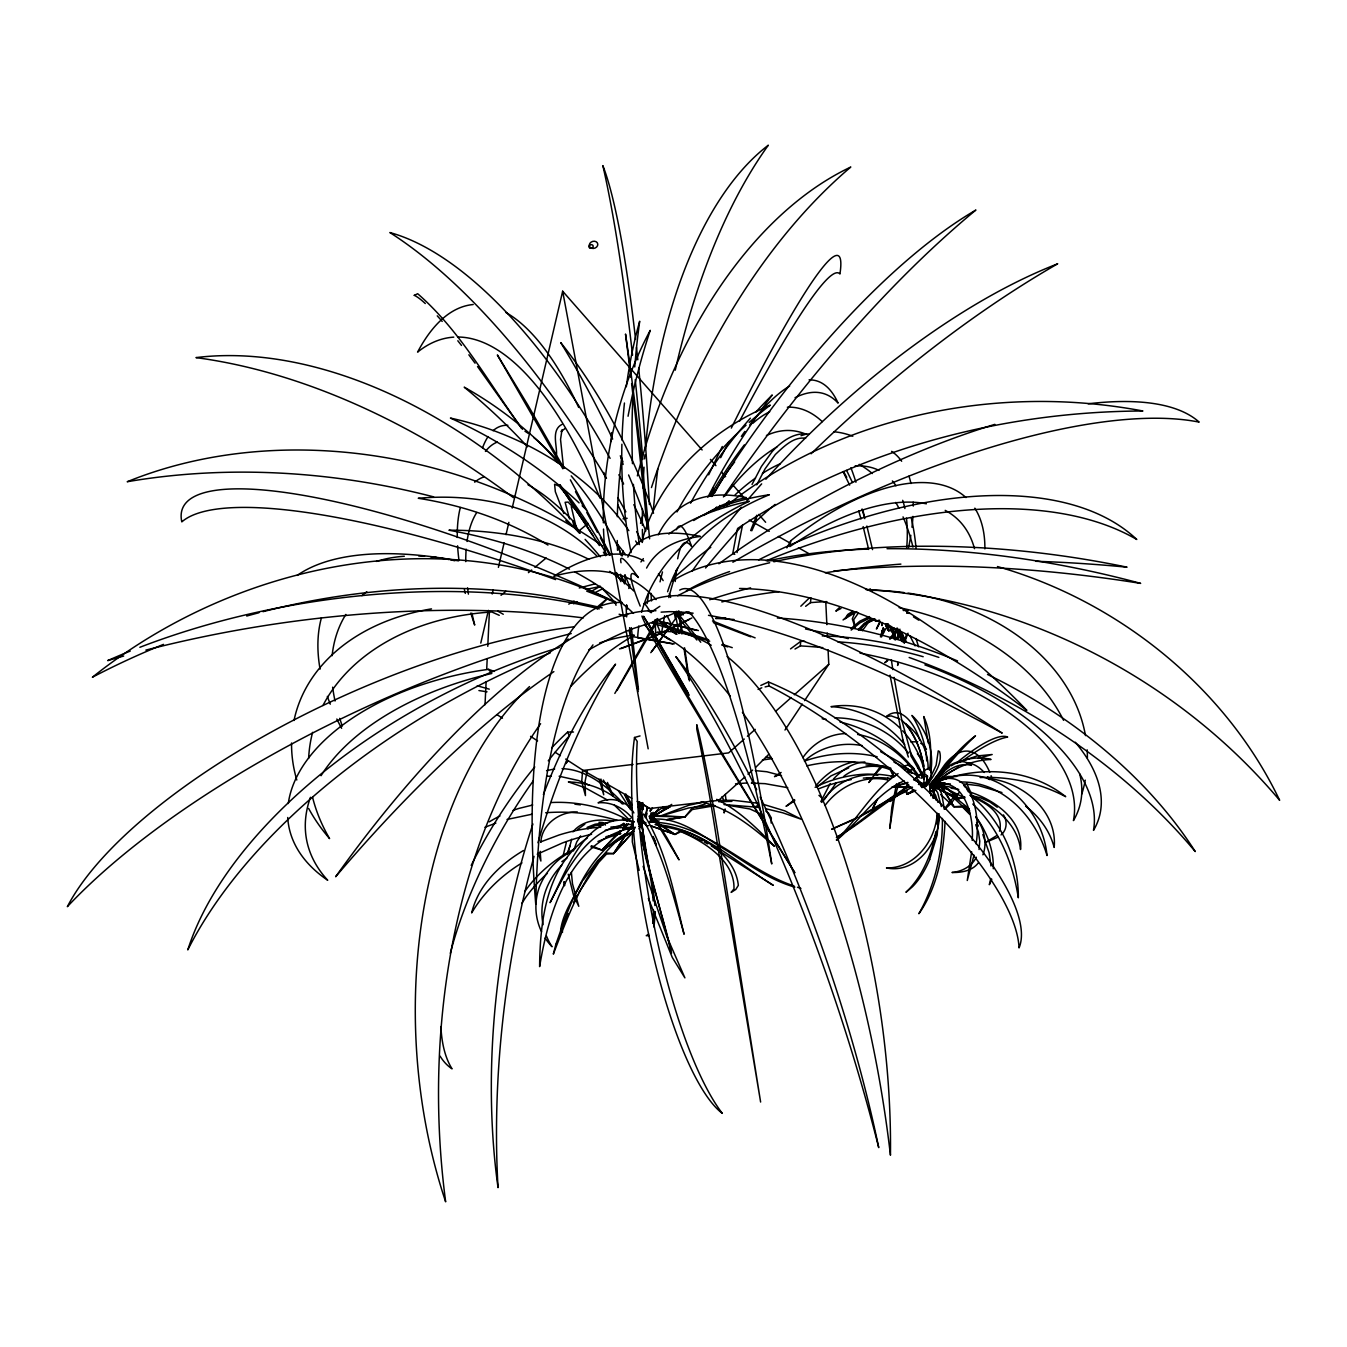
<?xml version="1.0" encoding="UTF-8"?>
<svg xmlns="http://www.w3.org/2000/svg" width="1347" height="1347" viewBox="0 0 1347 1347"><rect width="100%" height="100%" fill="white"/><g stroke="black" fill="none" stroke-linecap="round" stroke-linejoin="round"><path stroke-width="1.5" d="M637.518 820.71C643.597 837.059 641.458 809.278 638.646 806.752M928.1 769.002C928.437 751.306 919.614 733.778 905.235 723.474C916.078 737.23 922.863 754.219 923.991 771.713M726.201 801.297L725.292 794.41M899.931 629.167L897.994 638.764M653.581 910.235L652.706 923.436M939.027 813.689L937.158 835.089L929.666 859.437M993.295 868.764C993.884 850.058 986.795 831.486 975.699 816.619M655.299 911.616L654.002 927.056M771.141 823.034L771.326 817.949L768.565 813.15L765.736 810.995M485.021 704.734L486.115 681.784M486.705 669.274L487.193 658.835M487.782 646.324L489.348 612.952M937.041 824.044L937.529 813.335M939.263 815.928C939.347 842.868 915.825 874.068 886.478 867.939C914.461 868.63 935.306 840.932 937.057 814.851M976.053 843.879C980.7 818.723 973.561 764.355 935.508 781.799L933.319 798.098M923.84 786.917L924.143 773.397M945.072 821.333C943.439 853.308 937.731 887.067 918.89 913.721C935.188 884.979 942.816 851.371 942.395 818.437M794.999 649.018L800.337 645.92L800.674 641.391A213.466 111.296 11.9 0 1 804.647 641.239M642.384 808.251L642.822 802.576M897.86 662.539L897.624 665.469L898.095 662.488M724.45 809.614L724.147 812.982L725.157 808.975M979.05 849.502L979.774 841.202L978.444 832.076L975.733 824.701M971.642 851.759L967.264 880.5L974.016 855.109M642.199 804.597L641.896 817.326M805.641 606.302L810.473 602.648L810.961 597.849M711.839 496.521L712.512 490.342M540.787 842.363C541.864 823.926 559.729 811.618 577.291 811.921M933.117 798.114L934.65 783.87C965.294 777.758 974.201 817.36 972.18 840.393M640.482 826.25L641.593 816.248L638.242 806.617M643.142 804.58L642.603 809.547L642.098 805.489M563.265 855.177L566.38 842.33M882.352 622.516L882.016 625.665L882.336 622.853M930.726 772.134C934.296 751.66 927.123 729.687 911.936 715.442C920.624 728.996 925.911 744.807 926.719 760.92M887.825 778.01L887.606 779.93A60.312 52.516 -47.3 0 0 825.038 805.439M929.531 770.181C931.669 752.266 931.265 733.273 923.789 716.553L928.268 742.988M751.778 530.819L756.037 521.34L756.761 515.244L750.633 530.566M881.595 636.946L883.026 628.241M927.628 776.141L925.911 785.015M568.097 852.786L571.7 839.198M881.443 636.407L882.554 629.857M647.166 603.507L648.631 593.438M645.6 817.174L647.217 808.065M926.467 782.556L926.989 779.037M965.967 497.548A206.512 102.204 -46.6 0 0 790.79 540.736L789.898 546.562A227.003 111.986 -46.2 0 1 926.366 503.795M645.331 817.578L647.166 807.493M562.019 429.845L560.537 439.425L563.517 467.746M935.862 831.638C931.619 853.914 922.746 876.476 905.942 892.303L912.357 886.848A59.521 28.253 -73.9 0 0 929.716 859.487M734.755 554.375L732.802 553.314L737.314 529.27M737.095 552.556L742.5 525.212A576.971 225.404 -44.9 0 0 708.135 564.831L705.592 567.996M906.379 634.555L904.191 643.176L908.013 633.225M582.594 770.501L581.719 781.748L585.44 795.589L585.036 781.731L587.191 771.158M929.615 788.82L930.289 790.74A2.34 2.037 89.1 0 0 931.552 791.11L932.865 789.78L932.124 788.264A2.34 2.037 89 0 0 930.861 787.894L930.087 788.18M641.627 822.125L642.199 815.507L643.647 814.009C666.226 849.502 674.005 893.667 684.091 934.262C673.298 896.109 663.818 856.423 644.27 821.636L642.586 820.879L641.509 822.36L651.78 885.551L653.177 900.924M999.491 831.183C1004.256 814.497 986.307 801.936 972.382 797.626M926.904 784.611L928.049 779.357M990.752 878.564L989.338 884.693L991.813 879.221M480.778 643.091L488.405 610.359M492.211 593.993L493.154 589.902M498.39 567.39L504.115 542.841M506.017 534.658L508.863 522.383M512.197 508.072L562.659 291.221L702.124 449.965M646.038 817.158L647.048 813.302M718.692 509.452L719.786 505.445M885.669 626.22L886.259 624.065M880.45 636.912L883.278 627.736M897.287 639.152L898.651 630.11M920.91 785.638L929.632 780.199L931.097 775.316L930.811 768.969L929.009 768.278L925.978 769.541L915.893 777.926M896.546 783.853L891.798 807.56L889.811 828.456L894.206 799.411L898.92 783.045M820.828 801.633L830.173 783.55M880.702 636.255L882.857 629.655M927.056 784.628L928.975 779.408M573.468 850.934L576.802 841.841L580.658 835.881M566.885 854.284L570.084 845.663M564.965 920.641L562.103 929.262L562.507 932.259L560.605 930.457C562.878 912.795 574.075 897.355 582.089 881.78M982.906 854.823C987.671 842.431 983.815 827.715 975.851 817.477M896.681 629.352L889.559 638.899M888.33 624.132L885.265 630.076M565.555 919.159L568.131 913.485M860.8 630.345C862.855 624.638 867.838 619.485 874.152 619.149L875.718 621.186L879.069 620.445M862.349 630.733L868.461 622.263L874.186 619.704L875.718 621.186L879.692 620.293M933.218 782.994L930.861 787.894L929.986 784.358L947.412 763.665A62.619 17.09 -52.8 0 1 975.497 735.849A98.483 26.57 -52.8 0 0 948.086 765.18L930.592 785.267L936.434 790.622M876.846 799.815L872.805 808.234L877.554 799.158M884.541 628.881L881.157 635.818M879.81 621.523L876.409 629.032L879.743 623.072M752.047 484.449L761.409 466.483L772.134 451.615M756.728 484.853L765.029 468.924L775.35 454.511C784.341 445.958 794.073 436.428 805.607 438.297M573.418 902.658L577.812 894.357M561.851 430.501L561.059 431.596L565.016 428.548M786.867 547.892L790.79 540.736M614.838 693.419L657.403 618.526M955.73 794.376L944.331 809.008M617.01 690.54L657.639 620.613L633.124 628.561A640.549 202.825 -55.9 0 0 588.639 649.978M578.705 892.707L598.758 862.366L606.487 854.099L613.609 853.56L633.78 831.251M927.409 784.089L936.148 765.197L938.253 750.835L939.617 751.693C942.967 763.631 933.538 775.367 927.561 785.032M882.874 634.168L884.474 631.44M635.346 827.243L632.4 832.16L632.315 841.892L639.152 870.347M824.162 799.849L836.268 782.893M959.232 792.44L951.15 803.368L945.358 808.705M854.655 613.323L852.297 618.879L855.328 628.274L853.712 619.637L858.443 612.902M633.662 831.267L613.609 853.56L632.955 824.415C589.329 823.556 566.986 869.371 550.064 902.692C566.733 870.111 586.77 809.496 633.982 821.687L613.609 853.56L605.948 852.954L597.496 860.817L583.15 880.197M932.427 782.237L944.87 764.49A94.778 39.585 -83.3 0 1 989.742 772.302M521.744 903.483L525.97 897.018A149.584 120.54 -18.3 0 1 547.387 873.327M768.834 754.253L755.718 767.335M784.981 730.04L802.256 704.111M804.563 700.642L828.775 664.34L828.068 649.725M567.912 760.769L566.06 763.547A57.096 56.153 81.8 0 1 567.272 760.28M638.933 828.91L640.701 826.267M976.356 857.231C971.709 866.424 961.96 871.593 951.959 872.486C961.404 872.721 972.332 870.92 978.326 862.855M897.456 631.272L890.232 638.966M650.769 652.672L675.335 619.014A266.622 113.67 -60.8 0 0 674.392 612.919L696.87 640.027M651.847 651.477L671.446 624.722A426.46 181.054 -59.3 0 0 666.95 615.579M958.492 767.083L946.823 774.138L932.006 785.975L930.575 785.301L943.675 771.41M631.861 824.431L633.982 821.687M650.146 810.843L652.369 807.964M872.587 777.775L868.849 782.54L880.837 765.938M650.096 811.13L652.436 808.183M891.209 776.933L893.364 774.289M929.565 785.537C938.91 774.256 955.747 752.922 971.473 765.399C954.669 760.954 940.997 776.192 929.817 786.463L929.565 785.537L930.895 795.892M802.863 757.654C812.544 743.595 828.456 733.947 845.697 733.593M858.039 629.739L864.286 623.425L871.711 619.334M650.332 818.117L658.498 808.907M816.13 785.503C825.879 773.717 839.45 764.54 854.638 761.796M858.797 630.177L864.74 624.217L875.146 619.064M836.386 839.905C858.073 818.959 872.519 790.201 898.095 773.616M930.508 784.476L933.707 780.906M1001.023 834.921C1007.017 830.106 1007.556 821.047 1003.414 814.868M572.997 831.857C582.51 820.054 599.331 818.622 613.306 821.081M876.341 773.01L882.655 766.275M619.772 831.065L601.907 850.075L590.794 846.842M622.533 828.136L626.658 823.758M561.025 646.509L568.249 639.017M597.125 609.08L607.244 598.59A449.763 366.283 -26.2 0 0 92.387 677.238A629.015 494.416 -25.2 0 1 163.475 644.388M621.085 831.116L601.907 850.075L591.316 845.68M624.031 828.186L628.46 823.808M800.808 606.217L809.648 597.664M851.001 628.527L859.824 621.186L869.556 616.572M836.554 840.309C859.605 821.283 876.291 793.181 904.174 780.839M833.473 779.004C841.673 770.198 852.516 762.688 864.858 761.947M650.483 814.952L653.228 812.359M908.72 784.729L890.114 801.516L908.164 784.577M816.956 787.086L831.032 775.855L848.677 767.925M772.319 451.397C781.799 441.277 794.494 431.629 809.294 434.239M851.169 630.093L860.144 622.752L870.128 617.953M944.651 782.759L941.873 785.25L932.393 784.611M744.908 776.966L718.658 800.354L649.692 808.554L637.114 801.347M748.006 774.222L752.636 770.097M744.268 739.048L728.626 752.889L637.232 763.917M747.4 736.287L755.229 729.367M775.569 711.384L791.211 697.544M794.343 694.766L828.775 664.34M938.96 775.182L949.635 766.712M893.987 776.798L896.58 774.508M676.076 575.842L697.982 557.102A629.807 493.591 -0.6 0 1 710.778 547.303M944.786 782.775L941.873 785.25L929.986 784.358M597.496 606.807L607.244 598.59M913.586 779.795L920.001 775.097L925.338 774.121L926.82 775.619L927.713 781.715L920.792 785.924M501.033 595.29L505.866 591.282M528.428 572.643L531.661 569.983M534.894 567.323L546.175 557.995M578.419 531.358L588.083 523.377M649.254 816.888L663.936 806.617M886.158 625.059L888.582 630.649L891.647 630.261L893.684 632.669L896.008 639.135M996.511 835.729L985.516 842.431L998.38 837.026M561.901 424.457C550.721 430.114 557.49 446.244 556.446 455.438M794.629 799.596L786.042 806.331L794.831 800.707M804.765 760.802C820.171 746.878 841.993 741.658 862.215 745.632M790.537 648.9L800.674 641.391M577.762 829.432L584.8 824.212M587.326 837.918C546.68 865.835 539.928 920.944 539.625 966.607C548.818 910.757 570.303 840.158 633.848 827.344L618.509 827.563L605.241 830.223M839.181 607.75L835.813 611.134L841.033 608.44M851.725 612.616L843.054 619.94L856.86 611.572M650.55 818.505L671.766 804.378M617.229 827.9L623.829 823.236M627.13 820.895L630.43 818.572M523.512 850.496C499.838 864.471 478.236 885.366 471.669 912.929C483.809 892.303 501.623 875.348 521.962 862.905M648.665 934.094L646.257 935.71L649.001 935.643M836.42 837.329C861.76 822.478 882.369 800.573 908.467 787.086M617.397 828.169L624.2 823.842M836.538 837.43C863.141 822.647 885.03 800.303 912.508 787.187M781.125 772.471L774.491 776.647L779.728 774.508M913.923 789.999L906.952 794.343L905.992 791.598L900.133 794.208L860.868 816.231M913.872 790.133L906.952 794.343L906.851 790.521L901.412 792.507L859.773 816.299M843.997 776.108C857.079 766.392 875.011 763.126 890.199 769.76L893.65 776.596M624.368 616.32L627.651 614.35M650.062 820.98L653.16 819.195C681.346 817.023 704.616 838.002 727.649 851.203C749.033 864.723 770.198 880.231 794.865 887.117M568.737 604.13L574.176 601.048M590.508 591.821L599.583 586.703M649.54 818.353L670.234 806.651L664.155 807.914M650.298 817.848L670.234 806.651L662.572 808.587M575.489 848.357L563.837 854.823A123.554 99.846 -18 0 0 524.606 891.849M951.167 765.871C962.97 758.58 977.585 756.105 991.089 759.472C968.779 760.264 947.783 771.04 931.838 786.278L930.592 785.267M927.696 781.243L929.632 780.199M852.702 611.218L847.667 614.535L845.428 618.559L848.408 615.04L853.628 612.144M569.427 852.702C555.638 859.74 545.333 872.469 539.507 886.68A64.909 60.666 -16.7 0 0 541.528 931.669M573.468 603.776L577.19 601.856M593.909 593.236L603.187 588.454M638.764 803.688L640.111 802.997L642.654 804.647M815.137 787.305L818.437 785.621A104.342 81.797 -25.2 0 1 867.721 774.104L879.877 774.474A104.847 80.466 -23.5 0 1 891.579 776.141M537.234 854.183L562.726 842.852A147.345 92.017 -18.6 0 1 591.586 834.281M414.304 295.397L417.654 293.713C460.893 331.328 488.894 383.491 522.569 429.339M689.428 619.418L661.596 633.141A391.017 193.665 -48.7 0 1 664.643 615.68M691.853 617.97L655.989 635.531A252.95 130.036 -48 0 1 655.332 619.569M858.191 817.158L831.739 829.163M957.296 762.907L976.895 755.97L992.167 754.505L978.074 758.412M855.682 818.808L832.059 829.095M939.196 779.425L947.884 776.428L956.286 776.512M760.802 685.455L768.447 681.969A216.227 71.374 39.6 0 1 950.022 813.335A216.227 71.374 39.6 0 1 1019.039 947.901A235.86 76.88 39.7 0 0 769.036 685.977L768.447 681.969M914.445 790.958L906.952 794.343L915.859 790.352M921.937 787.574L925.675 785.89M758.092 689.445L761.796 687.795M587.814 828.893L595.222 825.61L603.608 824.701M679.073 611.067L651.78 622.87L709.717 641.206M484.92 827.294L495.864 823.084M587.09 827.395L595.105 824.212L608.187 822.562M540.669 841.875L558.938 835.039A113.939 71.896 -18.4 0 1 600.728 827.243M619.485 648.917L660.569 633.578A257.849 154.232 -8.7 0 0 655.029 620.159M621.068 648.581L654.204 636.289A403.325 234.395 -7.2 0 0 644.489 624.638M648.53 825.66L646.846 825.778A2.037 2.021 35.2 0 1 645.634 824.667L645.6 823A2.374 2.357 35.2 0 1 645.87 822.478M921.079 778.196L924.867 776.966M943.321 782.86L936.047 785.217L950.325 783.87M940.694 780.452C981.71 765.584 1030.859 768.767 1065.696 796.683C1039.48 782.927 1009.661 776.276 980.077 777.556M705.289 803.94L692.307 807.981L684.933 816.939L667.068 819.666M964.553 796.902L959.131 798.569L937.36 788.551M904.696 769.743L908.03 768.716M804.428 761.089C827.647 753.007 853.173 751.054 877.166 756.778M907.811 782.371L892.236 787.052L910.016 786.985M634.521 737.483L637.198 741.389A238.503 59.116 79.6 0 0 722.312 1113.38A218.77 54.958 79.6 0 1 652.925 953.71A218.77 54.958 79.6 0 1 634.521 737.483L640.044 735.933M940.576 780.688C991.661 758.883 1042.494 805.001 1047.023 855.547C1035.759 816.905 1002.303 780.805 959.586 782.001M579.261 587.982L595.34 583.79M904.123 766.005L909.259 764.658M907.794 782.994L892.236 787.052L910.942 786.901M507.044 819.464L531.998 814.228M532.722 805.018L518.848 808.436A132.057 131.046 0.6 0 0 513.055 810.406M765.096 686.919L769.036 685.977M964.89 797.222L959.131 798.569L930.575 785.301M703.572 802.088L688.738 805.27L660.485 815.996L688.822 807.947L713.691 804.883M586.08 589.43L600.341 586.433M546.562 770.652L554.644 768.952M806.769 765.854C829.533 760.6 853.375 760.314 876.274 764.86A124.968 79.776 -11.3 0 1 889.289 768.245M941.166 782.439L939.465 782.759L959.131 798.569L940.459 782.371M630.329 828.136L634.336 827.412M628.712 828.472L632.821 827.732M762.385 759.994L772.387 758.597M905.756 610.612L908.299 610.208L903.214 610.511M650.55 822.192C704.851 822.007 744.453 869.59 794.073 886.006M649.203 822.411L659.138 820.879M649.153 822.31L657.1 821.114M667.034 819.616L684.933 816.939L692.274 809.53L715.021 805.641M645.247 822.899L643.176 823.202L644.792 823.606M623.038 518.831L627.146 518.292M887.606 623.863L892.977 629.588L896.95 629.066M891.647 630.261L888.582 630.649L885.77 624.099M565.673 759.068L583.217 770.433L633.073 764.423M941.755 779.189L946.992 778.549M944.247 782.876L939.095 783.466L953.912 806.685L962.634 807.139L969.688 814.329M638.916 826.486L640.347 826.317L637.821 818.151M545.67 812.763C569.747 810.843 594.179 813.605 617.347 820.374M735.513 783.819L747.4 782.927M921.584 776.562L925.743 776.31M661.124 612.144L669.038 611.656A647.267 161.337 35.2 0 1 693.133 613.188M940.61 794.477L953.912 806.685L964.031 806.129L969.705 810.726M908.45 770.097L911.868 769.928M865.986 764.995L880.264 765.635M638.074 816.417L641.593 816.248L638.377 815.844M718.726 801.734L731.892 801.364M547.37 776.242L551.378 776.141M910.74 741.894L917.778 741.726M888.751 625.059L892.977 629.588L896.412 629.52L899.055 632.046L903.096 642.064M551.664 747.871A215.773 86.949 -60.4 0 1 567.609 732.095L573.485 732.027M867.333 777.775L879.271 777.64A127.123 97.119 -23.4 0 1 890.923 778.515M718.574 800.455L733.408 800.303L757.469 803.166M921.331 786.816L925.473 786.783M550.99 802.543C578.2 801.095 605.611 807.56 629.403 820.828M765.601 757.435L771.225 757.435M723.962 804.563L759.237 807.409M649.22 816.147L684.933 816.939L650.837 815.356M562.053 768.666C586.871 769.457 607.514 786.665 623.745 803.974M751.34 783.095L765.13 783.668L787.776 787.709M877.84 775.232C863.023 773.212 848.021 777.943 836.1 786.766A54.655 47.684 -47.4 0 0 821.737 802.408M906.8 613.171L909.595 613.356L906.75 612.548M598.927 822.276L602.715 822.546L605.443 825.088M675.049 614.384L681.296 614.889M675.1 614.064L683.417 614.771M755.33 770.619L766.847 771.747L781.513 775.619M857.635 734.485C882.437 738.476 903.702 755.566 917.576 775.956M729.097 805.455L749.925 808.975L762.385 814.699M964.637 783.988L978.798 785.688L1001.932 792.541M951.134 788.248L955.208 788.753M574.883 804.176L580.372 804.883M986.779 778.33C1021.396 781.007 1057.597 810.322 1054.179 847.448C1049.885 830.88 1039.143 816.434 1025.606 806.18M559.123 776.226L578.553 780.553L589.498 785.318M822.158 718.776L826.149 719.365M478.926 690.556L487.025 691.819M672.675 643.883L637.653 637.788A417.637 226.296 9.9 0 1 638.815 625.934M674.19 643.933L630.699 636.272A263.322 144.887 11.8 0 1 629.049 630.447M765.399 808.638L782.843 812.83L801.381 819.279L784.745 810.86L763.126 804.277M602.16 607.834L556.732 597.9A629.015 494.416 -25.2 0 0 263.002 611.673M914.344 780.031L925.103 784.257M662.589 622.196L696.904 630.396M908.417 765.551L912.037 766.409L914.209 768.834M663.903 622.23L698.403 630.548M840.006 721.975C871.273 729.333 899.661 748.545 918.115 774.828M969.975 795.218L980.481 797.794L989.725 801.903L997.251 807.207M882.049 765.82L889.205 767.571M918.452 784.341L926.433 786.362L924.85 785.89M920.776 784.998L924.817 786.025M701.08 801.92C729.603 808.234 752.973 827.412 774.424 846.27C757.199 828.456 739.149 810.423 716.705 799.343M958.761 789.46L947.598 786.463L935.306 786.547L947.497 789.207L964.721 798.064M751.794 783.011L755.095 783.92M906.901 771.477L913.62 773.346L919.748 777.758M477.225 685.791L489.264 689.159M721.706 644.994L727.7 646.897M653.43 621.438L708.606 639.791M722.413 644.388L732.263 647.654M591.485 248.185L591.72 248.269A4.31 3.536 -17.6 0 0 597.782 244.144A4.31 3.536 -17.6 0 0 591.114 242.123A4.31 3.536 -17.6 0 0 591.72 248.269M650.433 825.728L674.965 834.433L680.993 831.688C703.942 841.521 735.108 860.986 733.963 888.936L731.118 892.388L735.782 889.475L738.341 885.366C735.462 857.551 706.232 837.716 681.212 830.156L674.965 834.433L650.702 825.778M288.292 803.519A209.711 119.782 -9.8 0 1 488.54 669.341L494.383 671.429M968.981 791.767C993.934 799.31 1023.956 820.138 1020.521 849.519C1017.49 823.303 993.615 804.934 970.85 795.235M797.491 887.252L800.909 888.481M685.892 612.161L691.786 614.4M713.371 622.617L750.666 636.811M712.496 620.967L755.128 637.855M756.273 805.927L759.59 807.375M499.266 615.31L491.857 611.993A228.889 170.177 11.2 0 0 322.96 705.491M880.635 751.71L900.166 762.638L911.666 771.915M752.182 782.001L755.297 783.415M622.348 818.791L627.517 821.232M913.434 616.859L918.789 620.192M702.41 840.915L677.676 829.617L655.063 824.415C700.979 827.647 735.816 862.316 773.313 885.349L711.267 845.916M920.641 743.241L923.503 744.739L926.5 749.269M899.426 718.843L891.276 715.914L886.478 716.402C902.221 703.791 916.112 727.144 919.782 740.311M749.252 520.06L769.255 531.324M778.364 536.443L789.275 542.588M798.384 547.707L809.294 553.853M497.784 611.168L503.273 614.266M704.178 841.909L707.714 843.912M918.587 781.832L924.934 785.469M918.923 782.051L924.194 785.065M583.217 770.433L631.726 798.249M970.396 795.639C1001.09 818.824 1018.803 859.639 1018.315 897.792C1012.91 863.158 998.986 828.186 972.787 804.075M649.944 818.892L674.965 834.433L649.911 817.764M660.131 633.713L668.87 639.303M659.895 633.376L670.419 640.128M607.615 800.118L584.935 787.658L568.383 781.933C588.269 782.321 608.154 789.965 622.365 804.007M639.404 801.92L649.692 808.554M497.211 714.769L502.482 718.17M530.566 736.354L537.588 740.901M555.132 752.249L560.403 755.667M647.806 610.444L651.258 612.75M658.464 620.563L674.982 633.309M657.37 618.711L677.07 634.134M614.434 805.169L632.097 822.613M900.015 728.104C882.15 710.34 855.732 702.444 830.981 706.67C859.538 708 886.68 722.43 904.628 744.554M818.942 795.353L822.024 798.081M901.059 719.753C914.899 731.152 920.153 749.387 924.076 766.174M664.155 623.56L675.015 633.511M663.953 623.055L676.143 634.285M638.529 802.374L645.634 851.304L652.958 886.309L654.911 905.521M646.223 824.953L643.041 821.923L642.418 815.39M969.049 808.688L953.39 795.976L942.866 791.11L952.666 796.885L969.722 812.965M917.341 753.731L923.217 761.341M939.078 782.321L941.873 785.25L939.836 782.455M896.26 628.409L901.581 634.892L904.898 642.351M938.825 781.176L940.711 783.264M632.299 818.353C624.183 808.166 611.235 801.6 598.068 802.812C610.376 795.808 627.079 800.556 633.881 812.931M710.408 459.394L715.931 465.692M721.453 471.972L725.595 476.686M732.499 484.55L743.544 497.127M758.731 514.419L765.635 522.266M908.568 753.125C896.176 737.584 878.682 726.471 859.605 721.066A111.582 101.85 -77.8 0 0 834.77 717.867M902.658 730.781C913.569 742.433 921.314 756.98 924.749 772.572M900.133 631.389L902.642 634.403L905.133 641.812M963.711 785.318L965.698 787.709M639.017 801.718L643.142 809.53M870.078 588.791L871.93 591.08M900.217 630.834L906.43 641.896M676.295 611.269L700.76 642.25M488.54 669.341L491.807 673.483A229.899 130.491 -10.2 0 0 321.041 775.704M457.812 340.757L461.499 345.438M918.216 767.958L921.685 772.572M909.865 635.75L915.101 645.87M468.857 354.783L475.053 363.185M477.545 366.552L521.474 428.279M909.932 751.845L918.368 765.803L923.47 777.488M897.237 628.056L899.021 630.531M618.391 790.672L630.682 809.816M650.769 814.228L654.945 820.121M651.039 812.746L667.186 838.087L679.04 859.874L655.989 821.586M569.562 518.949L565.117 502.296L568.148 502.077L575.405 509.671L586.585 524.909L568.905 497.784L559.14 486.149L554.577 484.247L555.351 491.773L563.804 513.544M559.594 484.785L592.832 535.399M966.607 783.382L971.776 794.562M910.926 755.852L923.385 777.707M559.83 485.24L599.398 545.552M922.089 775.636L924.244 778.97L922.964 775.771M603.405 552.169L605.695 555.705M649.742 626.22L643.496 616.253L689.243 695.204M625.783 793.955L632.13 805.136M527.957 484.752A203.094 78.429 62.3 0 1 572.728 520.733L580.136 533.21M939.819 782.876L953.912 806.685M653.531 635.228L666.327 656.932M966.691 788.921L968.308 791.699M688.048 692.779L649.321 625.294L652.537 632.349A668.163 13.268 57.6 0 0 794.848 872.755A473.471 9.766 57.6 0 1 641.963 616M563.551 467.544L527.805 404.959L497.363 354.951L562.894 468.79M570.37 479.852L610.511 554.863M976.558 822.663L978.41 826.065M575.489 491.655L583.975 507.28M891.259 626.389L892.977 629.588M586.804 512.483L597.479 532.402M600.392 537.823L609.619 555.301M620.815 576.684L624.57 583.891M636.609 531.627L642.233 542.487M620.512 574.277L624.991 583.083M637.535 819.734L640.549 825.778M631.76 809.463L624.537 794.629M583.234 518.595L586.871 526.037M843.256 472.006L849.654 485.139M846.606 470.423L852.449 482.495M632.248 808.958L625.479 794.781M722.093 796.633L723.777 800.152M567.609 732.095L569.394 735.849A235.489 93.768 -60.5 0 0 548.263 760.802M915.994 638.596L918.62 646.829M617.768 504.67L625.429 521.02M902.136 641.593L896.226 630.952A45.192 23.118 81.4 0 0 893.667 627.786M603.338 780.031L613.188 796.128L607.43 782.455M641.475 802.964L642.99 806.617M982.822 834.568L989.169 852.92L990.954 865.986M645.129 814.43L646.425 817.696M890.569 767.824L893.852 776.562M648.345 898.449L672.288 957.464L684.899 977.871L666.816 936.451L643.142 866.323M653.261 836.571L656.208 845.158L654.356 839.333M538.228 853.19L540.888 861.036L540.164 851.304M937.899 802.374L935.576 795.151L932.393 790.403L935.929 800.017M911.717 756.391L901.715 719.837L894.088 677.389M902.995 740.109L908.333 757.048M858.729 510.9L861.002 518.949M863.174 526.643L868.663 549.458M862.063 508.964L864.791 518.629M866.879 526.037L872.536 549.61M661.966 916.145L646.089 859.167L640.633 832.042L644.135 849.081L671.597 953.07M902.894 739.772L890.013 675.133M713.371 487.9L714.567 492.968A224.528 100.352 -85.8 0 1 734.637 462.004M571.263 506.607L576.297 527.856M572.728 520.733L574.327 527.485A224.225 86.663 62 0 0 565.841 520.582M562.659 291.221L648.176 748.848M675.251 613.087L679.006 633.595M638.781 807.695L640.195 815.912L638.731 806.415M568.249 874.254L573.553 895.216L578.772 906.312L572.509 883.885L571.364 872.385M887.639 624.671L888.582 630.649L887.926 625.227M641.542 824.499L641.728 825.711L639.084 804.007M941.334 806.533L937.664 792.642L934.347 787.928L930.878 786.379L934.347 784.611L938.084 786.699L941.587 793.467L944.382 809.227M678.231 611.319L681.734 633.881M683.956 648.244L688.738 679.006M891.36 659.912L892.825 669.611M679.545 612.936L682.542 633.528M684.646 647.941L689.445 680.892M563.955 881.696L564.545 885.72L564.41 881.982M599.162 779.138L603.725 794.797L600.914 779.037M641.526 805.22L642.081 809.227M641.34 819.548L645.634 851.304M627.163 609.08L626.608 604.955L626.995 608.625M629.605 627.635L638.023 691.583M929.986 788.5L930.726 794.427M641.121 820.744L641.744 825.795M631.322 627.601L638.478 689.512M638.949 802.307L640.162 821.35L639.741 804.26M935.508 781.799L935.626 783.735M825.762 601.705L826.873 624.671M827.26 633.023L827.462 637.198M341.616 728.306A205.519 125.237 40.3 0 1 336.834 719.029M330.284 704.178A205.519 125.237 40.3 0 1 327.338 696.382M320.081 669.139A205.519 125.237 40.3 0 1 321.428 617.785M376.52 561.43A205.519 125.237 40.3 0 1 404.319 556.244M418.681 555.957A205.519 125.237 40.3 0 1 424.541 556.227M430.518 556.732A205.519 125.237 40.3 0 1 436.596 557.439M440.688 558.028A205.519 125.237 40.3 0 1 448.938 559.51M451.026 559.931A205.519 125.237 40.3 0 1 454.781 560.756M564.494 468.099A248.774 155.713 42.5 0 0 464.21 387.161A383.727 231.735 42.9 0 1 527.553 446.817M571.212 475.861A248.774 155.713 42.5 0 1 622.146 556.042M559.998 484.886A383.727 231.735 42.9 0 1 606.605 554.29M616.404 572.509A383.727 231.735 42.9 0 1 620.933 581.618M342.306 726.016A226.532 137.966 39.7 0 1 339.713 718.355M335.049 701.012A226.532 137.966 39.7 0 1 332.642 687.189M332.103 655.72A226.532 137.966 39.7 0 1 345.859 614.434M361.905 595.66A226.532 137.966 39.7 0 1 366.805 591.687M513.342 497.599A580.338 361.686 44.6 0 0 195.955 357.612A421.224 272.414 45.8 0 1 579.513 533.26M585.103 539.356A421.224 272.414 45.8 0 1 600.358 556.816M592.966 644.893A669.88 208.819 77.9 0 0 535.752 904.308A473.083 152.733 76.8 0 1 622.196 602.513M837.716 641.829A213.466 111.296 11.9 0 1 923.183 656.713M1079.671 773.818A213.466 111.296 11.9 0 1 1073.441 820.592A233.351 120.472 12.1 0 0 860.009 653.127M800.337 645.92A233.351 120.472 12.1 0 1 822.815 647.654M709.717 599.718A622.499 263.389 8 0 1 750.582 587.848M825.206 572.778A622.499 263.389 8 0 1 900.89 564.107M1035.877 561.295A622.499 263.389 8 0 1 1127.052 567.188A449.831 199.962 8.8 0 0 773.835 561.783M651.392 612.144A449.831 199.962 8.8 0 1 659.845 606.318M677.693 595.761A449.831 199.962 8.8 0 1 769.676 562.743M626.675 616.892A263.322 144.887 11.8 0 1 626.338 605.375M628.796 588.487A263.322 144.887 11.8 0 1 629.84 584.817M640.953 561.952A263.322 144.887 11.8 0 1 643.344 558.618M668.802 534.069A263.322 144.887 11.8 0 1 749.336 501.252A417.637 226.296 9.9 0 0 641.627 612.245M615.916 602.395A352.83 81.174 22.5 0 0 181.811 521.895A446.177 99.712 22.1 0 1 555.57 579.597M586.736 591.165A446.177 99.712 22.1 0 1 615.815 602.513M297.165 575.422A382.043 154.535 28.5 0 1 458.317 560.84M574.344 626.742A368.337 132.36 -24.5 0 0 67.35 906.683A462.173 159.636 -24.8 0 1 571.229 633.545M596.788 555.941A259.298 206.428 -27.9 0 0 418.26 498.272A410.448 320.687 -24.6 0 1 547.96 545.08M559.359 647.486A391.506 210.957 -26.9 0 0 187.789 949.904A466.163 245.777 -27.3 0 1 550.25 652.908M599.971 586.248A410.448 320.687 -24.6 0 1 615.697 603.507M246.737 616.034A629.015 494.416 -25.2 0 1 258.927 612.733M625.446 582.897A267.278 93.364 40 0 1 624.941 574.849M627.87 557.136A267.278 93.364 40 0 1 700.389 536.443A429.104 149.938 38.8 0 0 646.577 568.064M708.505 615.343A647.267 161.337 35.2 0 1 1002.219 733.122A462.543 120.523 35.9 0 0 644.102 603.709M974.841 508.173A206.512 102.204 -46.6 0 1 984.876 548.886M945.207 510.378A227.003 111.986 -46.2 0 1 974.487 548.667M811.096 453.787A576.971 225.404 -44.9 0 1 1057.698 263.793A423.009 173.712 -45.1 0 0 765.837 479.246M692.105 571.195A423.009 173.712 -45.1 0 1 741.372 507.247M746.693 500.966A423.009 173.712 -45.1 0 1 761.661 483.876M660.047 581.87A252.95 130.036 -48 0 1 662.488 571.953M690.573 503.189A252.95 130.036 -48 0 1 750.363 418.193M755.684 412.249A252.95 130.036 -48 0 1 772.235 394.991A391.017 193.665 -48.7 0 0 761.493 409.589M668.819 597.597A391.017 193.665 -48.7 0 1 677.575 568.249M707.832 497.262A391.017 193.665 -48.7 0 1 758.024 414.489M711.233 645.28A395.21 159.417 80.7 0 0 657.1 632.299A500.663 194.406 80.1 0 1 730.36 696.264M727.127 656.528A395.21 159.417 80.7 0 1 890.451 1155.187A500.663 194.406 80.1 0 0 742.433 712.395M756.627 789.628A407.973 97.354 71.3 0 0 675.857 656.612A484.432 112.458 71.3 0 1 878.732 1147.61A407.973 97.354 71.3 0 0 760.179 796.969M630.413 588.134A270.949 13.723 61.1 0 1 625.075 575.169M621.034 562.777A270.949 13.723 61.1 0 1 638.377 577.56A438.23 22.411 60.9 0 0 640.195 606.099M891.613 451.346A204.475 86.612 -58.4 0 1 901.665 461.246M908.972 476.148A204.475 86.612 -58.4 0 1 910.959 483.539M913.182 502.195A204.475 86.612 -58.4 0 1 913.266 506.118M912.963 516.406A204.475 86.612 -58.4 0 1 911.97 527.216M910.841 535.315A204.475 86.612 -58.4 0 1 908.552 547.539M892.388 480.946A225.067 95.149 -58 0 1 895.94 485.762M902.709 500.326A225.067 95.149 -58 0 1 904.898 508.543M906.48 518.241A225.067 95.149 -58 0 1 906.666 548.077M756.037 521.34A225.067 95.149 -58 0 1 775.131 504.418M855.143 465.894A225.067 95.149 -58 0 1 878.985 470.389M714.297 510.446A568.047 184.909 -55.7 0 1 716.57 507.061M723.423 496.925A568.047 184.909 -55.7 0 1 975.902 210.031A416.846 142.546 -56.1 0 0 712.176 495.561M470.81 613.053A203.094 78.429 62.3 0 0 474.7 625.075A224.225 86.663 62 0 1 471.938 613.205M465.321 593.404A203.094 78.429 62.3 0 1 464.395 589.582M459.007 560.571A203.094 78.429 62.3 0 1 457.576 545.804M457.273 537.487A203.094 78.429 62.3 0 1 460.32 507.533M474.683 482.175A203.094 78.429 62.3 0 1 483.708 476.973M468.419 594.128A224.225 86.663 62 0 1 467.544 587.848M465.725 561.615A224.225 86.663 62 0 1 466.18 549.172M467.022 541.477A224.225 86.663 62 0 1 476.72 512.55M606.47 478.37A565.892 232.762 66.4 0 0 389.872 232.543A412.552 176.844 67.2 0 1 610.09 458.367M617.818 497.649A565.892 232.762 66.4 0 1 625.867 511.826M618.862 474.75A412.552 176.844 67.2 0 1 623.627 483.994M633.814 504.654A412.552 176.844 67.2 0 1 645.887 530.886M612.666 439.088A375.981 143.102 63.7 0 0 560.722 342.609A245.693 97.472 63.6 0 1 653.548 513.274M620.293 455.791A375.981 143.102 63.7 0 1 622.836 461.533M628.594 474.969A375.981 143.102 63.7 0 1 647.149 522.804M667.59 591.754A419.388 219.797 15.1 0 1 769.339 494.736A263.709 140.037 17 0 0 693.671 520.531M651.544 600.964A263.709 140.037 17 0 1 651.022 593.387M725.747 617.768A403.09 273.239 24 0 0 715.644 618.425A480.862 319.188 24.2 0 1 734.064 619.485M777.354 618.004A403.09 273.239 24 0 1 957.599 660.956M987.503 674.46A403.09 273.239 24 0 1 1195.244 851.573A480.862 319.188 24.2 0 0 909.158 657.471M805.506 628.998A480.862 319.188 24.2 0 1 848.256 638.646M833.793 571.044A626.54 254.852 12.8 0 1 1140.656 583.386A451.733 193.008 13.6 0 0 887.016 548.7M686.28 590.963A451.733 193.008 13.6 0 1 729.603 571.566M767.655 560.975A451.733 193.008 13.6 0 1 868.158 549.071M681.161 612.313A388.475 322.135 31.4 0 0 676.245 616.05A496.403 400.834 30.8 0 1 687.829 611.925M997.47 566.548A388.475 322.135 31.4 0 1 1279.65 800.303A496.403 400.834 30.8 0 0 865.565 589.397M721.84 601.941A496.403 400.834 30.8 0 1 779.037 591.636M822.242 635.919A213.702 107.44 16.9 0 1 938.825 657.403M1075.293 742.231A213.702 107.44 16.9 0 1 1093.495 830.358A233.486 116.196 17.2 0 0 924.884 664.879M630.867 377.312A373.894 21.165 83.6 0 0 625.513 334.022A245.154 14.514 83.6 0 1 649.591 538.851M631.608 383.575A373.894 21.165 83.6 0 1 647.318 529.219M611.252 441.513A202.202 11.483 83.4 0 1 611.74 432.539M621.253 457.862A223.316 12.695 83.4 0 1 623.122 464.462M632.551 355.221A558.635 61.002 87.3 0 0 602.85 165.63A408.949 46.724 87.5 0 1 635.565 339.309M635.228 379.719A558.635 61.002 87.3 0 1 642.822 459.293M636.474 347.425A408.949 46.724 87.5 0 1 637.805 359.801M638.68 368.186A408.949 46.724 87.5 0 1 649.422 504.569M308.648 808.469A208.145 155.208 12 0 0 329.577 838.609A228.889 170.177 11.2 0 1 312.521 797.104M296.795 780.014A208.145 155.208 12 0 1 291.558 743.022M294 720.493A208.145 155.208 12 0 1 431.495 608.878M308.631 758.395A228.889 170.177 11.2 0 1 312.605 732.33M433.633 496.875A598.203 453.973 16.7 0 0 127.207 481.738A431.747 339.023 17.6 0 1 602.867 546.141M628.864 530.667A252.31 194.086 14.7 0 0 450.42 418.075A393.492 294.067 16.1 0 1 579.109 502.902M635.649 541.006A252.31 194.086 14.7 0 1 637.754 544.508M582.173 505.798A393.492 294.067 16.1 0 1 586.686 510.176M616.96 543.548A393.492 294.067 16.1 0 1 625.496 554.577M766.426 435.519A224.528 100.352 -85.8 0 1 805.994 434.205M843.576 471.585A224.528 100.352 -85.8 0 1 846.741 477.343M731.32 428.093A350.355 30.375 -66 0 1 839.939 274.013A444.965 37.632 -65.9 0 0 739.57 421.224M708.674 474.834A350.355 30.375 -66 0 1 722.278 446.514M720.679 457.677A444.965 37.632 -65.9 0 1 728.946 441.563M809.076 379.871A380.679 95.738 -73.9 0 1 838.103 403.107A458.755 114.091 -73.5 0 0 795.033 397.702M741.355 436.394A380.679 95.738 -73.9 0 1 744.891 431.41M749.74 424.894A380.679 95.738 -73.9 0 1 789.645 386.084M709.768 496.386A458.755 114.091 -73.5 0 1 744.319 444.914M631.086 552.607A246.114 112.862 -87.7 0 1 621.893 444.241M622.011 440.115A246.114 112.862 -87.7 0 1 624.436 403.022M626.321 386.741A246.114 112.862 -87.7 0 1 639.69 321.243A377.295 166.186 -87.8 0 0 634.74 366.956M639.32 544.592A377.295 166.186 -87.8 0 1 633.41 484.348M632.467 463.654A377.295 166.186 -87.8 0 1 633.225 389.384M787.372 407.215A203.431 90.872 -86.2 0 1 822.259 421.645M850.9 467.729A203.431 90.872 -86.2 0 1 855.934 482.26M862.888 509.688A203.431 90.872 -86.2 0 1 864.033 515.716M752.855 423.312A203.431 90.872 -86.2 0 1 769.709 411.795M653.177 511.742A568.586 266.15 89.8 0 1 657.807 469.076M675.251 370.156A568.586 266.15 89.8 0 1 768.329 145.19A414.068 201.73 88.8 0 0 645.432 448.568M642.603 541.646A414.068 201.73 88.8 0 1 642.401 529.455M642.367 525.397A414.068 201.73 88.8 0 1 642.418 509.048M642.974 488.052A414.068 201.73 88.8 0 1 644.034 467.173M644.607 458.872A414.068 201.73 88.8 0 1 644.927 454.747M658.279 534.843A267.666 130.44 56.8 0 1 746.373 497.649A431.562 211.664 55 0 0 703.757 515.497M739.537 588.471A664.913 341.734 56.3 0 1 1026.835 710.391A469.733 250.037 58.1 0 0 672.422 580.961M440.132 1056.183A215.773 86.949 -60.4 0 0 452.053 1068.844A235.489 93.768 -60.5 0 1 440.907 1026.549M471.197 865.397A215.773 86.949 -60.4 0 1 534.776 766.931M450.302 953.306A235.489 93.768 -60.5 0 1 533.378 780.671M553.87 671.631A640.549 202.825 -55.9 0 0 335.639 876.745A459.428 152.363 -56.7 0 1 655.938 610.747M658.481 573.805A266.622 113.67 -60.8 0 1 663.145 580.608M669.274 593.572A266.622 113.67 -60.8 0 1 670.621 597.445M643.9 561.009A266.622 113.67 -60.8 0 0 553.903 576.213A426.46 181.054 -59.3 0 1 656.073 599.617M688.94 611.807A668.415 97.556 85 0 1 771.747 863.966A472.848 71.559 85.5 0 0 679.713 590.104M675.234 581.517A437.051 38.423 82.1 0 1 676.11 570.303M677.676 558.786A437.051 38.423 82.1 0 1 691.516 546.242A270.057 23.471 82.4 0 0 676.362 529.758M473.184 304.523A352.56 127.611 83.5 0 0 417.587 352.123A451.817 160.714 82.6 0 1 453.771 337.137M505.765 312.42A352.56 127.611 83.5 0 1 578.654 407.383M603.81 472.443A352.56 127.611 83.5 0 1 605.611 478.118M457.643 337.019A451.817 160.714 82.6 0 1 600.004 498.121M617.246 543.818A451.817 160.714 82.6 0 1 621.186 555.503M482.613 447.659A382.11 86.006 72.3 0 1 488.069 436.613M493.086 430.703A382.11 86.006 72.3 0 1 507.853 425.282M524.96 431.242A382.11 86.006 72.3 0 1 528.411 433.498M533.766 437.539A382.11 86.006 72.3 0 1 557.86 462.661M485.442 451.43A462.105 103.13 72 0 1 497.312 442.085M414.236 295.279A419.506 35.19 59.3 0 1 425.282 303.53M437.253 315.838A419.506 35.19 59.3 0 1 442.186 321.428M1085.261 780.149A213.129 162.145 3 0 1 1081.826 793.989M867.266 590.255A213.129 162.145 3 0 1 903.989 592.562M908.013 593.101A213.129 162.145 3 0 1 1085.48 735.614M1087.164 749.841A213.129 162.145 3 0 1 1087.383 758.024M810.473 602.648A233.603 176.524 3.6 0 1 826.923 601.638M899.106 607.649A233.603 176.524 3.6 0 1 1063.574 720.308M737.533 528.529A629.807 493.591 -0.6 0 1 1142.896 410.987A449.982 365.407 0.6 0 0 726.319 505.933M676.985 511.927A410.667 320.047 -1.1 0 1 746.053 425.197M749.168 422.436A410.667 320.047 -1.1 0 1 770.349 405.11A259.213 205.552 2.3 0 0 642.671 538.8M887.791 660.501A19.38 14.329 -65.9 0 1 884.777 662.673A21.434 15.861 -65.9 0 0 887.37 660.182M891.125 630.682A21.434 15.861 -65.9 0 1 894.425 639.64M895.603 639.977A45.714 30.105 -83.8 0 0 892.792 632.669A46.051 29.482 -85.7 0 0 886.882 623.813M889.323 626.052A37.733 24.094 -85.7 0 1 893.516 631.878M893.448 631.962A37.48 24.448 -84.3 0 1 896.496 639.269M962.078 761.19A156.555 36.201 -47.2 0 1 1007.657 737.062A110.302 25.761 -47.4 0 0 957.043 762.486M991.072 775.687A94.778 39.585 -83.3 0 1 992.284 779.256M966.287 762.772A123.941 51.742 -82.9 0 1 984.253 772.471M987.671 776.781A123.941 51.742 -82.9 0 1 989.523 779.593M894.004 762.149A96.428 62.08 -11.5 0 1 911.801 773.279M917.189 778.734A96.428 62.08 -11.5 0 1 921.516 784.678A124.968 79.776 -11.3 0 0 915.388 780.267M819.212 788.601A126.365 98.786 -25.1 0 1 851.186 779.627M863.309 778.111A126.365 98.786 -25.1 0 1 867.316 777.825M662.37 917.29A71.105 2.071 73.8 0 1 670.907 949.871M545.131 938.068A64.909 60.666 -16.7 0 0 552.034 946.739A71.644 66.912 -17.2 0 1 546.512 936.148M543.094 924.716A71.644 66.912 -17.2 0 1 561.699 865.245M610.915 827.007A113.939 71.896 -18.4 0 1 620.765 827.462M626.523 828.068A113.939 71.896 -18.4 0 1 632.097 828.91A147.345 92.017 -18.6 0 0 622.583 829.466M561.834 861.659A149.584 120.54 -18.3 0 1 566.969 858.09M489.247 821.872A132.057 131.046 0.6 0 1 499.939 815.996M597.95 841.471A150.443 118.182 -18.9 0 1 620.9 833.524A124.109 97.977 -18.5 0 0 605.914 836.723M529.523 686.6A394.334 246.181 87.3 0 0 445.655 1201.81A501.64 302.772 88.2 0 1 540.602 723.709M599.668 642.923A394.334 246.181 87.3 0 1 634.269 635.161A501.64 302.772 88.2 0 0 570.875 686.347M532.924 823.977A407.131 188.327 -82.9 0 0 498.036 1187.65A484.23 218.332 -82.8 0 1 534.035 856.372M543.38 794.595A407.131 188.327 -82.9 0 1 615.562 664.122A484.23 218.332 -82.8 0 0 537.924 842.734M617.515 550.283A381.571 219.157 -76.1 0 1 617.246 540.517M617.313 516.726A381.571 219.157 -76.1 0 1 621.657 457.626M628.056 416.24A381.571 219.157 -76.1 0 1 650.247 330.335A247.797 147.665 -75.8 0 0 603.355 522.855M911.246 517.77A204.795 118.822 -73.7 0 1 916.027 548.044M724.669 496.252A204.795 118.822 -73.7 0 1 776.983 446.85M801.01 435.704A204.795 118.822 -73.7 0 1 805.22 434.458M833.86 431.747A204.795 118.822 -73.7 0 1 852.803 436.26M859.251 464.378A225.808 130.979 -73.1 0 1 872.351 473.538M895.789 502.414A225.808 130.979 -73.1 0 1 898.853 508.055M903.029 516.894A225.808 130.979 -73.1 0 1 912.946 547.034M723.406 506.741A225.808 130.979 -73.1 0 1 729.165 500.68M735.041 494.921A225.808 130.979 -73.1 0 1 755.499 478.05M762.419 473.403A225.808 130.979 -73.1 0 1 780.216 463.755M640.532 523.377A576.752 343.03 -78 0 1 642.839 515.362M651.46 487.563A576.752 343.03 -78 0 1 850.799 167.028A418.934 258.759 -79.1 0 0 637.35 475.895M622.381 554.913A418.934 258.759 -79.1 0 1 622.937 550.738M616.034 605.291A247.797 147.665 -75.8 0 1 614.804 601.334M605.46 555.233A247.797 147.665 -75.8 0 1 603.507 529.068M718.894 563.787A359.716 126.416 -28.1 0 1 994.861 424.356M1088.157 403.797A359.716 126.416 -28.1 0 1 1199.184 422.116A452.474 153.575 -27.7 0 0 732.886 562.221M758.715 559.847A386.118 205.586 -30.2 0 1 1136.801 539.49A461.516 241.433 -29.6 0 0 766.224 560.823M569.495 569.175A403.325 234.395 -7.2 0 0 448.921 530.213A257.849 154.232 -8.7 0 1 588.723 559.258M574.883 571.97A403.325 234.395 -7.2 0 1 633.494 613.373M287.719 817.494A209.711 119.782 -9.8 0 0 327.725 880.264A229.899 130.491 -10.2 0 1 310.45 797.289M123.655 656.056A596.216 276.27 -8.8 0 0 107.693 660.602A434.929 211.967 -9 0 1 130.204 651.089M145.846 650.113A596.216 276.27 -8.8 0 1 583.285 617.886M139.852 647.301A434.929 211.967 -9 0 1 599.297 608.895M619.132 614.249A434.929 211.967 -9 0 1 624.89 615.983M609.652 571.33A257.849 154.232 -8.7 0 1 633.679 590.929M644.472 603.321A257.849 154.232 -8.7 0 1 650.096 611.437M696.854 724.989L696.82 729.35A238.335 19.06 82.3 0 1 717.682 846L760.617 1102.048L719.349 842.751A218.702 17.73 82.3 0 0 696.854 724.989M555.907 944.247L553.331 954.147C570.135 910.656 587.174 862.905 625.631 833.709C585.692 856.473 570.269 903.332 555.907 944.247M633.46 831.065L601.907 850.075L633.477 831.2M590.373 248.235A2.155 1.768 -17.5 0 0 593.135 245.912A2.155 1.768 -17.5 0 0 589.632 245.272A2.155 1.768 -17.5 0 0 590.373 248.235"/></g></svg>
